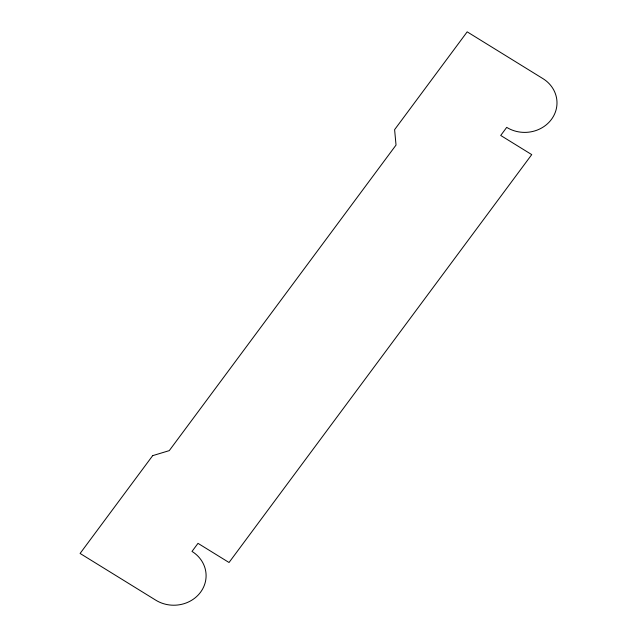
<?xml version="1.0" encoding="UTF-8"?>
<svg xmlns="http://www.w3.org/2000/svg" width="637" height="637" viewBox="0 0 637 637"><rect width="100%" height="100%" fill="white"/><g stroke="black" fill="none" stroke-linecap="round" stroke-linejoin="round"><path stroke-width="0.96" d="M152.673 455.646L80.095 553.449L155.81 600.197A32.184 29.406 -1.3 0 0 200.528 592.251A32.184 29.406 -1.3 0 0 192.008 551.427L198.003 543.345L229.033 562.503L531.736 154.616L500.714 135.458L506.71 127.368A32.184 29.406 -1.3 0 0 551.427 119.422A32.184 29.406 -1.3 0 0 542.907 78.606L467.184 31.85L394.606 129.653L396.031 145.069L169.267 450.63L152.673 455.646"/></g></svg>
